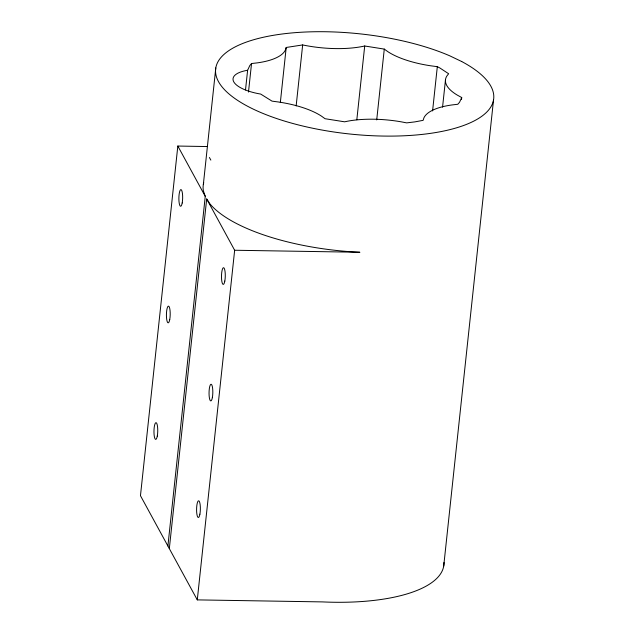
<?xml version="1.0" encoding="UTF-8"?>
<svg xmlns="http://www.w3.org/2000/svg" width="634" height="634" viewBox="0 0 634 634"><rect width="100%" height="100%" fill="white"/><g stroke="black" fill="none" stroke-linecap="round" stroke-linejoin="round"><path stroke-width="0.95" d="M207.5 146.557L177.829 146.05L140.463 495.693L197.285 599.883L322.516 601.904A139.813 50.332 6.1 0 0 443.966 562.477M203.348 184.462L215.798 67.917M167.899 545.985L205.257 196.35L203.379 190.818A139.813 50.332 6.1 0 1 203.744 182.695M169.326 548.608L206.692 198.965L209.965 203.879A139.813 50.332 6.1 0 0 359.882 252.269L234.651 250.248L206.692 198.965M245.509 89.941L247.617 70.271L249.804 65.532L251.539 63.543L257.388 62.861A62.449 22.483 6.1 0 0 285.451 49.872L286.211 47.471L302.664 44.935A64.723 23.299 6.1 0 0 364.708 45.997L384.283 49.095L387.723 51.584A62.56 22.523 6.1 0 0 430.644 65.785L437.317 66.681L439.806 67.941L448.642 73.742L446.915 75.937A62.623 22.547 6.1 0 0 457.415 95.179L461.718 97.541L461.512 99.514M248.488 92.065L251.539 63.543M197.285 599.883L234.651 250.248M280.331 102.55L286.211 47.471M296.149 105.918L302.664 44.935M356.823 119.763L364.708 45.997M376.715 119.905L384.283 49.095M432.586 110.934L437.317 66.681M442.564 107.154L445.504 79.615M443.713 566.083L493.537 99.895M461.718 97.541L459.531 102.28L457.796 104.269L451.947 104.951A62.449 22.483 6.1 0 0 423.884 117.94L423.124 120.341L414.858 121.887L406.671 122.877L401.346 121.855A64.723 23.299 6.1 0 0 344.634 121.815L325.052 118.717L321.612 116.236A62.56 22.523 6.1 0 0 278.691 102.026L272.018 101.131L260.693 94.07A34.767 12.514 6.1 0 1 233.764 81.834A34.767 12.514 6.1 0 1 247.617 70.271M210.845 160.117L209.41 157.501M177.829 146.05L205.257 196.35M461.718 61.538L449.736 55.808A139.813 50.332 6.1 0 0 220.6 57.932A139.813 50.332 6.1 0 0 383.824 136.072A139.813 50.332 6.1 0 0 461.718 61.538M182.196 202.975A8.377 1.894 -89 0 0 181.126 189.629A8.377 1.894 -89 0 0 178.978 201.224A8.377 1.894 -89 0 0 182.196 202.975M169.746 319.52A8.377 1.894 -89 0 0 168.676 306.174A8.377 1.894 -89 0 0 166.52 317.777A8.377 1.894 -89 0 0 169.746 319.52M157.287 436.065A8.377 1.894 -89 0 0 156.218 422.719A8.377 1.894 -89 0 0 154.062 434.322A8.377 1.894 -89 0 0 157.287 436.065M224.816 281.084A8.377 1.894 -89 0 0 223.747 267.738A8.377 1.894 -89 0 0 221.591 279.34A8.377 1.894 -89 0 0 224.816 281.084M212.358 397.629A8.377 1.894 -89 0 0 211.288 384.283A8.377 1.894 -89 0 0 209.141 395.885A8.377 1.894 -89 0 0 212.358 397.629M199.908 514.174A8.377 1.894 -89 0 0 198.838 500.828A8.377 1.894 -89 0 0 196.683 512.431A8.377 1.894 -89 0 0 199.908 514.174"/></g></svg>
